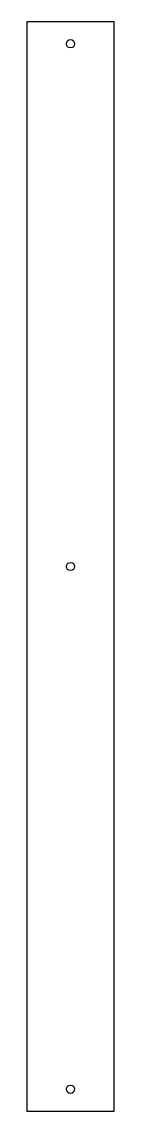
# Model space of a CAD drawing. Header units: millimetres. Extents: x 0 to 50, y 0 to 619.
import ezdxf

# ---------------------------------------------------------------- set-up
doc = ezdxf.new("R2010")
doc.units = ezdxf.units.MM

msp = doc.modelspace()

# ---------------------------------------------------------------- linework, layer by layer
msp.add_lwpolyline([(0, 619.35), (0, 0), (50, 0), (50, 619.35)], close=True)
for centre in [(25, 606.85), (25, 309.675), (25, 12.5)]:
    msp.add_circle(centre, 2.345)

doc.saveas('drawing.dxf')
